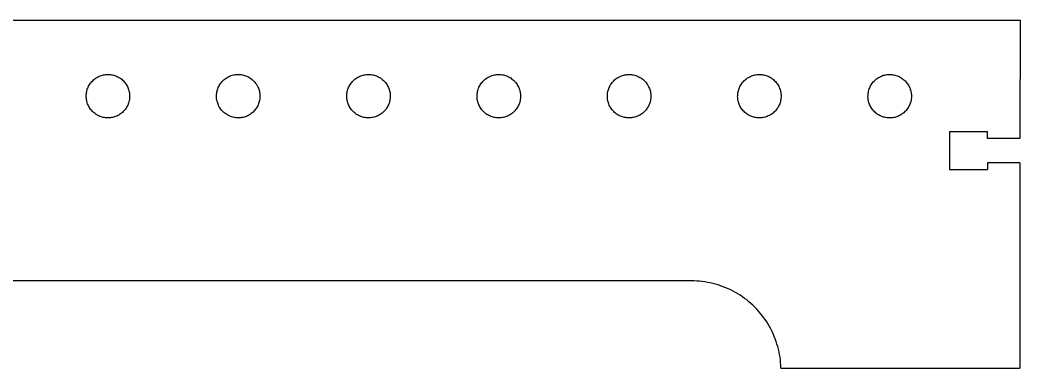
# Model space of a CAD drawing. Extents: x -89 to 89, y -45 to 45.
# Drawn here: x -77.14 to -65.63, y -44.81 to -40.81 of the extents above; entities that cross this region are included whole.
import ezdxf

# ---------------------------------------------------------------- set-up
doc = ezdxf.new("R2010")
doc.units = 0
doc.header["$MEASUREMENT"] = 0
doc.layers.get('0').update_dxf_attribs({"linetype": 'CONTINUOUS'})

msp = doc.modelspace()

# ---------------------------------------------------------------- linework, layer by layer
for p, q in [((-83.376, -40.81), (-65.625, -40.812)), ((-65.625, -40.812), (-65.626, -42.171)), ((-76.201, -41.448), (-76.189, -41.444)), ((-76.189, -41.444), (-76.176, -41.441)), ((-76.176, -41.441), (-76.163, -41.439)), ((-76.163, -41.439), (-76.15, -41.437)), ((-76.15, -41.437), (-76.137, -41.436)), ((-76.137, -41.436), (-76.124, -41.436)), ((-76.124, -41.436), (-76.111, -41.436)), ((-76.111, -41.436), (-76.098, -41.437)), ((-76.098, -41.437), (-76.085, -41.439)), ((-76.085, -41.439), (-76.072, -41.442)), ((-76.072, -41.442), (-76.059, -41.445)), ((-76.059, -41.445), (-76.047, -41.449)), ((-74.707, -41.449), (-74.694, -41.445)), ((-74.694, -41.445), (-74.681, -41.442)), ((-74.681, -41.442), (-74.67, -41.44)), ((-74.67, -41.44), (-74.669, -41.44)), ((-74.669, -41.44), (-74.656, -41.438)), ((-74.656, -41.438), (-74.644, -41.437)), ((-74.644, -41.437), (-74.643, -41.436)), ((-74.643, -41.436), (-74.63, -41.436)), ((-74.63, -41.436), (-74.616, -41.436)), ((-74.616, -41.436), (-74.603, -41.437)), ((-74.603, -41.437), (-74.59, -41.438)), ((-74.59, -41.438), (-74.577, -41.441)), ((-74.577, -41.441), (-74.565, -41.443)), ((-74.565, -41.443), (-74.552, -41.447)), ((-73.202, -41.448), (-73.189, -41.444)), ((-73.189, -41.444), (-73.176, -41.441)), ((-73.176, -41.441), (-73.163, -41.439)), ((-73.163, -41.439), (-73.15, -41.437)), ((-73.15, -41.437), (-73.137, -41.436)), ((-73.137, -41.436), (-73.124, -41.436)), ((-73.124, -41.436), (-73.111, -41.436)), ((-73.111, -41.436), (-73.098, -41.438)), ((-73.098, -41.438), (-73.085, -41.439)), ((-73.085, -41.439), (-73.072, -41.442)), ((-73.072, -41.442), (-73.06, -41.445)), ((-73.06, -41.445), (-73.047, -41.449)), ((-71.702, -41.448), (-71.689, -41.444)), ((-71.689, -41.444), (-71.676, -41.441)), ((-71.676, -41.441), (-71.664, -41.439)), ((-71.664, -41.439), (-71.651, -41.437)), ((-71.651, -41.437), (-71.637, -41.436)), ((-71.637, -41.436), (-71.624, -41.436)), ((-71.624, -41.436), (-71.611, -41.437)), ((-71.611, -41.437), (-71.598, -41.438)), ((-71.598, -41.438), (-71.585, -41.439)), ((-71.585, -41.439), (-71.572, -41.442)), ((-71.572, -41.442), (-71.56, -41.445)), ((-71.56, -41.445), (-71.547, -41.449)), ((-70.203, -41.448), (-70.19, -41.445)), ((-70.19, -41.445), (-70.178, -41.442)), ((-70.178, -41.442), (-70.167, -41.44)), ((-70.167, -41.44), (-70.165, -41.439)), ((-70.165, -41.439), (-70.152, -41.438)), ((-70.152, -41.438), (-70.139, -41.437)), ((-70.139, -41.437), (-70.126, -41.436)), ((-70.126, -41.436), (-70.113, -41.437)), ((-70.113, -41.437), (-70.099, -41.438)), ((-70.099, -41.438), (-70.086, -41.439)), ((-70.086, -41.439), (-70.074, -41.442)), ((-70.074, -41.442), (-70.061, -41.445)), ((-70.061, -41.445), (-70.048, -41.448)), ((-68.704, -41.449), (-68.691, -41.445)), ((-68.691, -41.445), (-68.679, -41.442)), ((-68.679, -41.442), (-68.666, -41.44)), ((-68.666, -41.44), (-68.653, -41.438)), ((-68.653, -41.438), (-68.64, -41.437)), ((-68.64, -41.437), (-68.627, -41.436)), ((-68.627, -41.436), (-68.614, -41.437)), ((-68.614, -41.437), (-68.601, -41.438)), ((-68.601, -41.438), (-68.588, -41.439)), ((-68.588, -41.439), (-68.575, -41.442)), ((-68.575, -41.442), (-68.562, -41.445)), ((-68.562, -41.445), (-68.549, -41.448)), ((-67.196, -41.446), (-67.183, -41.443)), ((-67.183, -41.443), (-67.17, -41.44)), ((-67.17, -41.44), (-67.157, -41.438)), ((-67.157, -41.438), (-67.144, -41.437)), ((-67.144, -41.437), (-67.131, -41.436)), ((-67.131, -41.436), (-67.118, -41.437)), ((-67.118, -41.437), (-67.105, -41.437)), ((-67.105, -41.437), (-67.092, -41.439)), ((-67.092, -41.439), (-67.079, -41.441)), ((-67.079, -41.441), (-67.066, -41.444)), ((-67.066, -41.444), (-67.054, -41.447)), ((-76.348, -41.571), (-76.341, -41.559)), ((-76.341, -41.559), (-76.334, -41.548)), ((-76.334, -41.548), (-76.327, -41.538)), ((-76.327, -41.538), (-76.319, -41.527)), ((-76.319, -41.527), (-76.31, -41.517)), ((-76.31, -41.517), (-76.301, -41.508)), ((-76.301, -41.508), (-76.292, -41.499)), ((-76.292, -41.499), (-76.282, -41.491)), ((-76.282, -41.491), (-76.271, -41.483)), ((-76.271, -41.483), (-76.26, -41.475)), ((-76.26, -41.475), (-76.249, -41.469)), ((-76.249, -41.469), (-76.238, -41.462)), ((-76.238, -41.462), (-76.226, -41.457)), ((-76.226, -41.457), (-76.214, -41.452)), ((-76.214, -41.452), (-76.201, -41.448)), ((-76.047, -41.449), (-76.035, -41.453)), ((-76.035, -41.453), (-76.023, -41.458)), ((-76.023, -41.458), (-76.011, -41.464)), ((-76.011, -41.464), (-75.999, -41.47)), ((-75.999, -41.47), (-75.988, -41.477)), ((-75.988, -41.477), (-75.977, -41.484)), ((-75.977, -41.484), (-75.967, -41.492)), ((-75.967, -41.492), (-75.957, -41.501)), ((-75.957, -41.501), (-75.948, -41.51)), ((-75.948, -41.51), (-75.939, -41.52)), ((-75.939, -41.52), (-75.93, -41.53)), ((-75.93, -41.53), (-75.922, -41.54)), ((-75.922, -41.54), (-75.915, -41.551)), ((-75.915, -41.551), (-75.908, -41.562)), ((-74.844, -41.564), (-74.837, -41.553)), ((-74.837, -41.553), (-74.83, -41.542)), ((-74.83, -41.542), (-74.822, -41.532)), ((-74.822, -41.532), (-74.814, -41.522)), ((-74.814, -41.522), (-74.805, -41.512)), ((-74.805, -41.512), (-74.796, -41.503)), ((-74.796, -41.503), (-74.786, -41.494)), ((-74.786, -41.494), (-74.776, -41.486)), ((-74.776, -41.486), (-74.765, -41.478)), ((-74.765, -41.478), (-74.754, -41.471)), ((-74.754, -41.471), (-74.743, -41.465)), ((-74.743, -41.465), (-74.731, -41.459)), ((-74.731, -41.459), (-74.719, -41.454)), ((-74.719, -41.454), (-74.707, -41.449)), ((-74.552, -41.447), (-74.54, -41.451)), ((-74.54, -41.451), (-74.527, -41.456)), ((-74.527, -41.456), (-74.516, -41.461)), ((-74.516, -41.461), (-74.504, -41.467)), ((-74.504, -41.467), (-74.493, -41.474)), ((-74.493, -41.474), (-74.482, -41.481)), ((-74.482, -41.481), (-74.471, -41.489)), ((-74.471, -41.489), (-74.461, -41.498)), ((-74.461, -41.498), (-74.452, -41.506)), ((-74.452, -41.506), (-74.442, -41.516)), ((-74.442, -41.516), (-74.434, -41.526)), ((-74.434, -41.526), (-74.426, -41.536)), ((-74.426, -41.536), (-74.418, -41.546)), ((-74.418, -41.546), (-74.411, -41.558)), ((-74.411, -41.558), (-74.405, -41.569)), ((-73.348, -41.571), (-73.341, -41.56)), ((-73.341, -41.56), (-73.335, -41.549)), ((-73.335, -41.549), (-73.327, -41.538)), ((-73.327, -41.538), (-73.319, -41.528)), ((-73.319, -41.528), (-73.31, -41.518)), ((-73.31, -41.518), (-73.301, -41.508)), ((-73.301, -41.508), (-73.292, -41.499)), ((-73.292, -41.499), (-73.282, -41.491)), ((-73.282, -41.491), (-73.271, -41.483)), ((-73.271, -41.483), (-73.261, -41.476)), ((-73.261, -41.476), (-73.249, -41.469)), ((-73.249, -41.469), (-73.238, -41.463)), ((-73.238, -41.463), (-73.226, -41.457)), ((-73.226, -41.457), (-73.214, -41.452)), ((-73.214, -41.452), (-73.202, -41.448)), ((-73.047, -41.449), (-73.035, -41.453)), ((-73.035, -41.453), (-73.023, -41.458)), ((-73.023, -41.458), (-73.011, -41.464)), ((-73.011, -41.464), (-72.999, -41.47)), ((-72.999, -41.47), (-72.988, -41.477)), ((-72.988, -41.477), (-72.978, -41.485)), ((-72.978, -41.485), (-72.967, -41.493)), ((-72.967, -41.493), (-72.957, -41.501)), ((-72.957, -41.501), (-72.948, -41.51)), ((-72.948, -41.51), (-72.939, -41.52)), ((-72.939, -41.52), (-72.93, -41.53)), ((-72.93, -41.53), (-72.923, -41.54)), ((-72.923, -41.54), (-72.915, -41.551)), ((-72.915, -41.551), (-72.908, -41.562)), ((-71.848, -41.572), (-71.842, -41.56)), ((-71.842, -41.56), (-71.835, -41.549)), ((-71.835, -41.549), (-71.827, -41.538)), ((-71.827, -41.538), (-71.819, -41.528)), ((-71.819, -41.528), (-71.811, -41.518)), ((-71.811, -41.518), (-71.802, -41.508)), ((-71.802, -41.508), (-71.792, -41.5)), ((-71.792, -41.5), (-71.782, -41.491)), ((-71.782, -41.491), (-71.772, -41.483)), ((-71.772, -41.483), (-71.761, -41.476)), ((-71.761, -41.476), (-71.75, -41.469)), ((-71.75, -41.469), (-71.738, -41.463)), ((-71.738, -41.463), (-71.726, -41.457)), ((-71.726, -41.457), (-71.714, -41.452)), ((-71.714, -41.452), (-71.702, -41.448)), ((-71.547, -41.449), (-71.535, -41.453)), ((-71.535, -41.453), (-71.523, -41.458)), ((-71.523, -41.458), (-71.511, -41.464)), ((-71.511, -41.464), (-71.5, -41.47)), ((-71.5, -41.47), (-71.488, -41.477)), ((-71.488, -41.477), (-71.478, -41.485)), ((-71.478, -41.485), (-71.467, -41.493)), ((-71.467, -41.493), (-71.457, -41.501)), ((-71.457, -41.501), (-71.448, -41.51)), ((-71.448, -41.51), (-71.439, -41.52)), ((-71.439, -41.52), (-71.431, -41.53)), ((-71.431, -41.53), (-71.423, -41.54)), ((-71.423, -41.54), (-71.415, -41.551)), ((-71.415, -41.551), (-71.409, -41.562)), ((-70.342, -41.561), (-70.335, -41.55)), ((-70.335, -41.55), (-70.328, -41.539)), ((-70.328, -41.539), (-70.32, -41.529)), ((-70.32, -41.529), (-70.311, -41.519)), ((-70.311, -41.519), (-70.302, -41.509)), ((-70.302, -41.509), (-70.293, -41.5)), ((-70.293, -41.5), (-70.283, -41.492)), ((-70.283, -41.492), (-70.273, -41.484)), ((-70.273, -41.484), (-70.262, -41.477)), ((-70.262, -41.477), (-70.251, -41.47)), ((-70.251, -41.47), (-70.239, -41.463)), ((-70.239, -41.463), (-70.227, -41.458)), ((-70.227, -41.458), (-70.215, -41.453)), ((-70.215, -41.453), (-70.203, -41.448)), ((-70.048, -41.448), (-70.036, -41.453)), ((-70.036, -41.453), (-70.024, -41.458)), ((-70.024, -41.458), (-70.012, -41.463)), ((-70.012, -41.463), (-70.001, -41.47)), ((-70.001, -41.47), (-69.989, -41.477)), ((-69.989, -41.477), (-69.979, -41.484)), ((-69.979, -41.484), (-69.968, -41.492)), ((-69.968, -41.492), (-69.958, -41.5)), ((-69.958, -41.5), (-69.949, -41.509)), ((-69.949, -41.509), (-69.94, -41.519)), ((-69.94, -41.519), (-69.931, -41.529)), ((-69.931, -41.529), (-69.923, -41.539)), ((-69.923, -41.539), (-69.916, -41.55)), ((-69.916, -41.55), (-69.909, -41.561)), ((-68.843, -41.562), (-68.836, -41.551)), ((-68.836, -41.551), (-68.828, -41.54)), ((-68.828, -41.54), (-68.821, -41.53)), ((-68.821, -41.53), (-68.812, -41.52)), ((-68.812, -41.52), (-68.803, -41.51)), ((-68.803, -41.51), (-68.794, -41.501)), ((-68.794, -41.501), (-68.784, -41.493)), ((-68.784, -41.493), (-68.773, -41.485)), ((-68.773, -41.485), (-68.763, -41.477)), ((-68.763, -41.477), (-68.752, -41.47)), ((-68.752, -41.47), (-68.74, -41.464)), ((-68.74, -41.464), (-68.728, -41.458)), ((-68.728, -41.458), (-68.716, -41.453)), ((-68.716, -41.453), (-68.704, -41.449)), ((-68.549, -41.448), (-68.537, -41.453)), ((-68.537, -41.453), (-68.525, -41.457)), ((-68.525, -41.457), (-68.513, -41.463)), ((-68.513, -41.463), (-68.502, -41.469)), ((-68.502, -41.469), (-68.49, -41.476)), ((-68.49, -41.476), (-68.48, -41.483)), ((-68.48, -41.483), (-68.469, -41.491)), ((-68.469, -41.491), (-68.459, -41.5)), ((-68.459, -41.5), (-68.45, -41.509)), ((-68.45, -41.509), (-68.441, -41.518)), ((-68.441, -41.518), (-68.432, -41.528)), ((-68.432, -41.528), (-68.424, -41.539)), ((-68.424, -41.539), (-68.417, -41.549)), ((-68.417, -41.549), (-68.41, -41.56)), ((-68.41, -41.56), (-68.403, -41.572)), ((-67.345, -41.566), (-67.338, -41.555)), ((-67.338, -41.555), (-67.331, -41.544)), ((-67.331, -41.544), (-67.323, -41.534)), ((-67.323, -41.534), (-67.315, -41.523)), ((-67.315, -41.523), (-67.306, -41.514)), ((-67.306, -41.514), (-67.297, -41.504)), ((-67.297, -41.504), (-67.287, -41.496)), ((-67.287, -41.496), (-67.277, -41.488)), ((-67.277, -41.488), (-67.267, -41.48)), ((-67.267, -41.48), (-67.256, -41.473)), ((-67.256, -41.473), (-67.244, -41.466)), ((-67.244, -41.466), (-67.232, -41.46)), ((-67.232, -41.46), (-67.221, -41.455)), ((-67.221, -41.455), (-67.208, -41.45)), ((-67.208, -41.45), (-67.196, -41.446)), ((-67.054, -41.447), (-67.041, -41.451)), ((-67.041, -41.451), (-67.029, -41.456)), ((-67.029, -41.456), (-67.017, -41.461)), ((-67.017, -41.461), (-67.006, -41.467)), ((-67.006, -41.467), (-66.994, -41.474)), ((-66.994, -41.474), (-66.983, -41.481)), ((-66.983, -41.481), (-66.973, -41.489)), ((-66.973, -41.489), (-66.963, -41.497)), ((-66.963, -41.497), (-66.953, -41.506)), ((-66.953, -41.506), (-66.944, -41.515)), ((-66.944, -41.515), (-66.935, -41.525)), ((-66.935, -41.525), (-66.927, -41.535)), ((-66.927, -41.535), (-66.919, -41.545)), ((-66.919, -41.545), (-66.912, -41.556)), ((-66.912, -41.556), (-66.906, -41.568)), ((-76.376, -41.684), (-76.375, -41.671)), ((-76.375, -41.671), (-76.374, -41.658)), ((-76.374, -41.658), (-76.372, -41.645)), ((-76.372, -41.645), (-76.37, -41.632)), ((-76.37, -41.632), (-76.367, -41.62)), ((-76.367, -41.62), (-76.363, -41.607)), ((-76.363, -41.607), (-76.358, -41.595)), ((-76.358, -41.595), (-76.353, -41.583)), ((-76.353, -41.583), (-76.348, -41.571)), ((-75.908, -41.562), (-75.902, -41.574)), ((-75.902, -41.574), (-75.897, -41.586)), ((-75.897, -41.586), (-75.892, -41.598)), ((-75.892, -41.598), (-75.887, -41.61)), ((-75.887, -41.61), (-75.884, -41.623)), ((-75.884, -41.623), (-75.881, -41.635)), ((-75.881, -41.635), (-75.878, -41.648)), ((-75.878, -41.648), (-75.877, -41.661)), ((-75.877, -41.661), (-75.876, -41.674)), ((-75.876, -41.674), (-75.876, -41.687)), ((-74.875, -41.664), (-74.873, -41.651)), ((-74.875, -41.677), (-74.875, -41.664)), ((-74.873, -41.651), (-74.871, -41.638)), ((-74.871, -41.638), (-74.868, -41.625)), ((-74.868, -41.625), (-74.865, -41.612)), ((-74.865, -41.612), (-74.86, -41.6)), ((-74.86, -41.6), (-74.856, -41.588)), ((-74.856, -41.588), (-74.85, -41.576)), ((-74.85, -41.576), (-74.844, -41.564)), ((-74.405, -41.569), (-74.399, -41.581)), ((-74.399, -41.581), (-74.394, -41.593)), ((-74.394, -41.593), (-74.389, -41.605)), ((-74.389, -41.605), (-74.385, -41.617)), ((-74.385, -41.617), (-74.382, -41.63)), ((-74.382, -41.63), (-74.379, -41.643)), ((-74.379, -41.643), (-74.377, -41.656)), ((-74.377, -41.656), (-74.376, -41.669)), ((-74.376, -41.669), (-74.376, -41.682)), ((-73.376, -41.685), (-73.375, -41.672)), ((-73.375, -41.672), (-73.374, -41.659)), ((-73.374, -41.659), (-73.372, -41.646)), ((-73.372, -41.646), (-73.37, -41.633)), ((-73.37, -41.633), (-73.367, -41.62)), ((-73.367, -41.62), (-73.363, -41.607)), ((-73.363, -41.607), (-73.359, -41.595)), ((-73.359, -41.595), (-73.353, -41.583)), ((-73.353, -41.583), (-73.348, -41.571)), ((-72.908, -41.562), (-72.902, -41.574)), ((-72.902, -41.574), (-72.897, -41.586)), ((-72.897, -41.586), (-72.892, -41.598)), ((-72.892, -41.598), (-72.887, -41.61)), ((-72.887, -41.61), (-72.884, -41.623)), ((-72.884, -41.623), (-72.881, -41.635)), ((-72.881, -41.635), (-72.878, -41.648)), ((-72.878, -41.648), (-72.877, -41.661)), ((-72.877, -41.661), (-72.876, -41.674)), ((-72.876, -41.674), (-72.876, -41.687)), ((-71.876, -41.685), (-71.875, -41.672)), ((-71.875, -41.672), (-71.874, -41.659)), ((-71.874, -41.659), (-71.872, -41.646)), ((-71.872, -41.646), (-71.87, -41.633)), ((-71.87, -41.633), (-71.867, -41.62)), ((-71.867, -41.62), (-71.863, -41.608)), ((-71.863, -41.608), (-71.859, -41.595)), ((-71.859, -41.595), (-71.854, -41.583)), ((-71.854, -41.583), (-71.848, -41.572)), ((-71.409, -41.562), (-71.402, -41.574)), ((-71.402, -41.574), (-71.397, -41.586)), ((-71.397, -41.586), (-71.392, -41.598)), ((-71.392, -41.598), (-71.387, -41.61)), ((-71.387, -41.61), (-71.384, -41.623)), ((-71.384, -41.623), (-71.381, -41.635)), ((-71.381, -41.635), (-71.378, -41.648)), ((-71.378, -41.648), (-71.377, -41.661)), ((-71.377, -41.661), (-71.376, -41.674)), ((-71.376, -41.674), (-71.376, -41.687)), ((-70.376, -41.686), (-70.375, -41.673)), ((-70.375, -41.673), (-70.374, -41.66)), ((-70.374, -41.66), (-70.373, -41.647)), ((-70.373, -41.647), (-70.37, -41.634)), ((-70.37, -41.634), (-70.367, -41.621)), ((-70.367, -41.621), (-70.363, -41.609)), ((-70.363, -41.609), (-70.359, -41.597)), ((-70.359, -41.597), (-70.354, -41.585)), ((-70.354, -41.585), (-70.348, -41.573)), ((-70.348, -41.573), (-70.342, -41.561)), ((-69.909, -41.561), (-69.903, -41.573)), ((-69.903, -41.573), (-69.897, -41.585)), ((-69.897, -41.585), (-69.892, -41.597)), ((-69.892, -41.597), (-69.888, -41.609)), ((-69.888, -41.609), (-69.884, -41.621)), ((-69.884, -41.621), (-69.881, -41.634)), ((-69.881, -41.634), (-69.879, -41.647)), ((-69.879, -41.647), (-69.877, -41.66)), ((-69.877, -41.66), (-69.876, -41.673)), ((-69.876, -41.673), (-69.876, -41.686)), ((-68.876, -41.687), (-68.875, -41.674)), ((-68.875, -41.674), (-68.874, -41.661)), ((-68.874, -41.661), (-68.873, -41.648)), ((-68.873, -41.648), (-68.87, -41.635)), ((-68.87, -41.635), (-68.867, -41.623)), ((-68.867, -41.623), (-68.864, -41.61)), ((-68.864, -41.61), (-68.859, -41.598)), ((-68.859, -41.598), (-68.854, -41.586)), ((-68.854, -41.586), (-68.849, -41.574)), ((-68.849, -41.574), (-68.843, -41.562)), ((-68.403, -41.572), (-68.398, -41.584)), ((-68.398, -41.584), (-68.393, -41.596)), ((-68.393, -41.596), (-68.388, -41.608)), ((-68.388, -41.608), (-68.384, -41.621)), ((-68.384, -41.621), (-68.381, -41.633)), ((-68.381, -41.633), (-68.379, -41.646)), ((-68.379, -41.646), (-68.377, -41.659)), ((-68.377, -41.659), (-68.376, -41.672)), ((-68.376, -41.672), (-68.376, -41.685)), ((-67.375, -41.666), (-67.373, -41.653)), ((-67.375, -41.679), (-67.375, -41.666)), ((-67.373, -41.653), (-67.371, -41.64)), ((-67.371, -41.64), (-67.369, -41.627)), ((-67.369, -41.627), (-67.365, -41.615)), ((-67.365, -41.615), (-67.361, -41.602)), ((-67.361, -41.602), (-67.356, -41.59)), ((-67.356, -41.59), (-67.351, -41.578)), ((-67.351, -41.578), (-67.345, -41.566)), ((-66.906, -41.568), (-66.9, -41.58)), ((-66.9, -41.58), (-66.894, -41.592)), ((-66.894, -41.592), (-66.89, -41.604)), ((-66.89, -41.604), (-66.886, -41.616)), ((-66.886, -41.616), (-66.882, -41.629)), ((-66.882, -41.629), (-66.88, -41.642)), ((-66.88, -41.642), (-66.878, -41.655)), ((-66.878, -41.655), (-66.876, -41.668)), ((-66.876, -41.668), (-66.876, -41.681)), ((-76.375, -41.697), (-76.376, -41.684)), ((-76.374, -41.71), (-76.375, -41.697)), ((-76.373, -41.723), (-76.374, -41.71)), ((-76.37, -41.736), (-76.373, -41.723)), ((-76.367, -41.749), (-76.37, -41.736)), ((-76.364, -41.762), (-76.367, -41.749)), ((-76.36, -41.774), (-76.364, -41.762)), ((-76.355, -41.786), (-76.36, -41.774)), ((-76.349, -41.798), (-76.355, -41.786)), ((-75.898, -41.789), (-75.904, -41.801)), ((-75.893, -41.777), (-75.898, -41.789)), ((-75.888, -41.765), (-75.893, -41.777)), ((-75.885, -41.752), (-75.888, -41.765)), ((-75.881, -41.739), (-75.885, -41.752)), ((-75.879, -41.726), (-75.881, -41.739)), ((-75.877, -41.713), (-75.879, -41.726)), ((-75.876, -41.7), (-75.877, -41.713)), ((-75.876, -41.687), (-75.876, -41.7)), ((-74.876, -41.69), (-74.875, -41.677)), ((-74.875, -41.703), (-74.876, -41.69)), ((-74.874, -41.716), (-74.875, -41.703)), ((-74.872, -41.729), (-74.874, -41.716)), ((-74.869, -41.742), (-74.872, -41.729)), ((-74.866, -41.754), (-74.869, -41.742)), ((-74.862, -41.767), (-74.866, -41.754)), ((-74.858, -41.779), (-74.862, -41.767)), ((-74.852, -41.791), (-74.858, -41.779)), ((-74.396, -41.784), (-74.401, -41.796)), ((-74.391, -41.772), (-74.396, -41.784)), ((-74.387, -41.759), (-74.391, -41.772)), ((-74.383, -41.747), (-74.387, -41.759)), ((-74.38, -41.734), (-74.383, -41.747)), ((-74.378, -41.721), (-74.38, -41.734)), ((-74.377, -41.708), (-74.378, -41.721)), ((-74.376, -41.695), (-74.377, -41.708)), ((-74.376, -41.682), (-74.376, -41.695)), ((-73.375, -41.698), (-73.376, -41.685)), ((-73.374, -41.711), (-73.375, -41.698)), ((-73.373, -41.724), (-73.374, -41.711)), ((-73.37, -41.737), (-73.373, -41.724)), ((-73.367, -41.749), (-73.37, -41.737)), ((-73.364, -41.762), (-73.367, -41.749)), ((-73.359, -41.774), (-73.364, -41.762)), ((-73.355, -41.786), (-73.359, -41.774)), ((-73.349, -41.798), (-73.355, -41.786)), ((-72.898, -41.789), (-72.903, -41.801)), ((-72.893, -41.777), (-72.898, -41.789)), ((-72.888, -41.765), (-72.893, -41.777)), ((-72.884, -41.752), (-72.888, -41.765)), ((-72.881, -41.739), (-72.884, -41.752)), ((-72.879, -41.726), (-72.881, -41.739)), ((-72.877, -41.713), (-72.879, -41.726)), ((-72.876, -41.7), (-72.877, -41.713)), ((-72.876, -41.687), (-72.876, -41.7)), ((-71.875, -41.698), (-71.876, -41.685)), ((-71.874, -41.711), (-71.875, -41.698)), ((-71.873, -41.724), (-71.874, -41.711)), ((-71.87, -41.737), (-71.873, -41.724)), ((-71.867, -41.75), (-71.87, -41.737)), ((-71.864, -41.762), (-71.867, -41.75)), ((-71.859, -41.775), (-71.864, -41.762)), ((-71.854, -41.787), (-71.859, -41.775)), ((-71.849, -41.799), (-71.854, -41.787)), ((-71.398, -41.789), (-71.403, -41.801)), ((-71.393, -41.777), (-71.398, -41.789)), ((-71.388, -41.765), (-71.393, -41.777)), ((-71.384, -41.752), (-71.388, -41.765)), ((-71.381, -41.739), (-71.384, -41.752)), ((-71.379, -41.726), (-71.381, -41.739)), ((-71.377, -41.713), (-71.379, -41.726)), ((-71.376, -41.7), (-71.377, -41.713)), ((-71.376, -41.687), (-71.376, -41.7)), ((-70.375, -41.699), (-70.376, -41.686)), ((-70.374, -41.712), (-70.375, -41.699)), ((-70.373, -41.725), (-70.374, -41.712)), ((-70.37, -41.738), (-70.373, -41.725)), ((-70.367, -41.751), (-70.37, -41.738)), ((-70.363, -41.763), (-70.367, -41.751)), ((-70.359, -41.776), (-70.363, -41.763)), ((-70.354, -41.788), (-70.359, -41.776)), ((-70.348, -41.8), (-70.354, -41.788)), ((-69.897, -41.788), (-69.903, -41.8)), ((-69.892, -41.776), (-69.897, -41.788)), ((-69.888, -41.763), (-69.892, -41.776)), ((-69.884, -41.751), (-69.888, -41.763)), ((-69.881, -41.738), (-69.884, -41.751)), ((-69.879, -41.725), (-69.881, -41.738)), ((-69.877, -41.712), (-69.879, -41.725)), ((-69.876, -41.699), (-69.877, -41.712)), ((-69.876, -41.686), (-69.876, -41.699)), ((-68.875, -41.7), (-68.876, -41.687)), ((-68.874, -41.713), (-68.875, -41.7)), ((-68.872, -41.726), (-68.874, -41.713)), ((-68.87, -41.739), (-68.872, -41.726)), ((-68.867, -41.752), (-68.87, -41.739)), ((-68.863, -41.765), (-68.867, -41.752)), ((-68.859, -41.777), (-68.863, -41.765)), ((-68.854, -41.789), (-68.859, -41.777)), ((-68.848, -41.801), (-68.854, -41.789)), ((-68.397, -41.787), (-68.402, -41.799)), ((-68.392, -41.775), (-68.397, -41.787)), ((-68.388, -41.763), (-68.392, -41.775)), ((-68.384, -41.75), (-68.388, -41.763)), ((-68.381, -41.737), (-68.384, -41.75)), ((-68.379, -41.724), (-68.381, -41.737)), ((-68.377, -41.711), (-68.379, -41.724)), ((-68.376, -41.698), (-68.377, -41.711)), ((-68.376, -41.685), (-68.376, -41.698)), ((-67.376, -41.692), (-67.375, -41.679)), ((-67.375, -41.705), (-67.376, -41.692)), ((-67.374, -41.718), (-67.375, -41.705)), ((-67.372, -41.731), (-67.374, -41.718)), ((-67.369, -41.744), (-67.372, -41.731)), ((-67.366, -41.757), (-67.369, -41.744)), ((-67.362, -41.769), (-67.366, -41.757)), ((-67.357, -41.781), (-67.362, -41.769)), ((-67.352, -41.793), (-67.357, -41.781)), ((-66.895, -41.783), (-66.9, -41.795)), ((-66.89, -41.771), (-66.895, -41.783)), ((-66.886, -41.758), (-66.89, -41.771)), ((-66.883, -41.746), (-66.886, -41.758)), ((-66.88, -41.733), (-66.883, -41.746)), ((-66.878, -41.72), (-66.88, -41.733)), ((-66.876, -41.707), (-66.878, -41.72)), ((-66.876, -41.681), (-66.876, -41.694)), ((-66.876, -41.694), (-66.876, -41.707)), ((-76.343, -41.809), (-76.349, -41.798)), ((-76.336, -41.821), (-76.343, -41.809)), ((-76.329, -41.832), (-76.336, -41.821)), ((-76.321, -41.842), (-76.329, -41.832)), ((-76.312, -41.852), (-76.321, -41.842)), ((-76.303, -41.861), (-76.312, -41.852)), ((-76.294, -41.871), (-76.303, -41.861)), ((-76.284, -41.879), (-76.294, -41.871)), ((-76.274, -41.887), (-76.284, -41.879)), ((-76.263, -41.895), (-76.274, -41.887)), ((-76.252, -41.902), (-76.263, -41.895)), ((-76.24, -41.908), (-76.252, -41.902)), ((-76.002, -41.903), (-76.013, -41.909)), ((-75.991, -41.896), (-76.002, -41.903)), ((-75.98, -41.889), (-75.991, -41.896)), ((-75.969, -41.881), (-75.98, -41.889)), ((-75.959, -41.873), (-75.969, -41.881)), ((-75.95, -41.864), (-75.959, -41.873)), ((-75.941, -41.854), (-75.95, -41.864)), ((-75.932, -41.844), (-75.941, -41.854)), ((-75.924, -41.834), (-75.932, -41.844)), ((-75.917, -41.823), (-75.924, -41.834)), ((-75.91, -41.812), (-75.917, -41.823)), ((-75.904, -41.801), (-75.91, -41.812)), ((-74.847, -41.803), (-74.852, -41.791)), ((-74.84, -41.814), (-74.847, -41.803)), ((-74.833, -41.825), (-74.84, -41.814)), ((-74.826, -41.836), (-74.833, -41.825)), ((-74.817, -41.846), (-74.826, -41.836)), ((-74.809, -41.856), (-74.817, -41.846)), ((-74.8, -41.865), (-74.809, -41.856)), ((-74.79, -41.874), (-74.8, -41.865)), ((-74.78, -41.883), (-74.79, -41.874)), ((-74.769, -41.89), (-74.78, -41.883)), ((-74.758, -41.898), (-74.769, -41.89)), ((-74.747, -41.904), (-74.758, -41.898)), ((-74.736, -41.91), (-74.747, -41.904)), ((-74.497, -41.9), (-74.509, -41.907)), ((-74.486, -41.893), (-74.497, -41.9)), ((-74.476, -41.886), (-74.486, -41.893)), ((-74.465, -41.878), (-74.476, -41.886)), ((-74.455, -41.869), (-74.465, -41.878)), ((-74.446, -41.86), (-74.455, -41.869)), ((-74.437, -41.85), (-74.446, -41.86)), ((-74.429, -41.84), (-74.437, -41.85)), ((-74.421, -41.83), (-74.429, -41.84)), ((-74.414, -41.819), (-74.421, -41.83)), ((-74.407, -41.808), (-74.414, -41.819)), ((-74.401, -41.796), (-74.407, -41.808)), ((-73.343, -41.81), (-73.349, -41.798)), ((-73.336, -41.821), (-73.343, -41.81)), ((-73.329, -41.832), (-73.336, -41.821)), ((-73.321, -41.842), (-73.329, -41.832)), ((-73.312, -41.852), (-73.321, -41.842)), ((-73.303, -41.862), (-73.312, -41.852)), ((-73.294, -41.871), (-73.303, -41.862)), ((-73.284, -41.879), (-73.294, -41.871)), ((-73.274, -41.887), (-73.284, -41.879)), ((-73.263, -41.895), (-73.274, -41.887)), ((-73.252, -41.902), (-73.263, -41.895)), ((-73.24, -41.908), (-73.252, -41.902)), ((-73.002, -41.903), (-73.013, -41.909)), ((-72.991, -41.896), (-73.002, -41.903)), ((-72.98, -41.889), (-72.991, -41.896)), ((-72.969, -41.881), (-72.98, -41.889)), ((-72.959, -41.873), (-72.969, -41.881)), ((-72.95, -41.864), (-72.959, -41.873)), ((-72.941, -41.854), (-72.95, -41.864)), ((-72.932, -41.844), (-72.941, -41.854)), ((-72.924, -41.834), (-72.932, -41.844)), ((-72.917, -41.823), (-72.924, -41.834)), ((-72.91, -41.812), (-72.917, -41.823)), ((-72.903, -41.801), (-72.91, -41.812)), ((-71.843, -41.81), (-71.849, -41.799)), ((-71.836, -41.821), (-71.843, -41.81)), ((-71.829, -41.832), (-71.836, -41.821)), ((-71.821, -41.842), (-71.829, -41.832)), ((-71.812, -41.852), (-71.821, -41.842)), ((-71.803, -41.862), (-71.812, -41.852)), ((-71.794, -41.871), (-71.803, -41.862)), ((-71.784, -41.88), (-71.794, -41.871)), ((-71.774, -41.888), (-71.784, -41.88)), ((-71.763, -41.895), (-71.774, -41.888)), ((-71.752, -41.902), (-71.763, -41.895)), ((-71.74, -41.908), (-71.752, -41.902)), ((-71.502, -41.903), (-71.513, -41.909)), ((-71.49, -41.896), (-71.502, -41.903)), ((-71.48, -41.889), (-71.49, -41.896)), ((-71.469, -41.881), (-71.48, -41.889)), ((-71.459, -41.873), (-71.469, -41.881)), ((-71.45, -41.864), (-71.459, -41.873)), ((-71.441, -41.854), (-71.45, -41.864)), ((-71.432, -41.844), (-71.441, -41.854)), ((-71.424, -41.834), (-71.432, -41.844)), ((-71.417, -41.823), (-71.424, -41.834)), ((-71.41, -41.812), (-71.417, -41.823)), ((-71.403, -41.801), (-71.41, -41.812)), ((-70.342, -41.811), (-70.348, -41.8)), ((-70.335, -41.822), (-70.342, -41.811)), ((-70.328, -41.833), (-70.335, -41.822)), ((-70.32, -41.844), (-70.328, -41.833)), ((-70.311, -41.853), (-70.32, -41.844)), ((-70.302, -41.863), (-70.311, -41.853)), ((-70.293, -41.872), (-70.302, -41.863)), ((-70.283, -41.88), (-70.293, -41.872)), ((-70.273, -41.888), (-70.283, -41.88)), ((-70.262, -41.896), (-70.273, -41.888)), ((-70.251, -41.903), (-70.262, -41.896)), ((-70.239, -41.909), (-70.251, -41.903)), ((-70.001, -41.903), (-70.012, -41.909)), ((-69.989, -41.896), (-70.001, -41.903)), ((-69.979, -41.888), (-69.989, -41.896)), ((-69.968, -41.88), (-69.979, -41.888)), ((-69.958, -41.872), (-69.968, -41.88)), ((-69.949, -41.863), (-69.958, -41.872)), ((-69.94, -41.853), (-69.949, -41.863)), ((-69.931, -41.844), (-69.94, -41.853)), ((-69.923, -41.833), (-69.931, -41.844)), ((-69.916, -41.822), (-69.923, -41.833)), ((-69.909, -41.811), (-69.916, -41.822)), ((-69.903, -41.8), (-69.909, -41.811)), ((-68.842, -41.812), (-68.848, -41.801)), ((-68.835, -41.823), (-68.842, -41.812)), ((-68.827, -41.834), (-68.835, -41.823)), ((-68.819, -41.844), (-68.827, -41.834)), ((-68.811, -41.854), (-68.819, -41.844)), ((-68.802, -41.864), (-68.811, -41.854)), ((-68.792, -41.873), (-68.802, -41.864)), ((-68.782, -41.881), (-68.792, -41.873)), ((-68.772, -41.889), (-68.782, -41.881)), ((-68.761, -41.897), (-68.772, -41.889)), ((-68.75, -41.903), (-68.761, -41.897)), ((-68.738, -41.91), (-68.75, -41.903)), ((-68.5, -41.902), (-68.511, -41.909)), ((-68.489, -41.895), (-68.5, -41.902)), ((-68.478, -41.888), (-68.489, -41.895)), ((-68.467, -41.88), (-68.478, -41.888)), ((-68.458, -41.871), (-68.467, -41.88)), ((-68.448, -41.862), (-68.458, -41.871)), ((-68.439, -41.853), (-68.448, -41.862)), ((-68.431, -41.843), (-68.439, -41.853)), ((-68.423, -41.832), (-68.431, -41.843)), ((-68.415, -41.822), (-68.423, -41.832)), ((-68.409, -41.81), (-68.415, -41.822)), ((-68.402, -41.799), (-68.409, -41.81)), ((-67.346, -41.805), (-67.352, -41.793)), ((-67.339, -41.816), (-67.346, -41.805)), ((-67.332, -41.827), (-67.339, -41.816)), ((-67.324, -41.838), (-67.332, -41.827)), ((-67.316, -41.848), (-67.324, -41.838)), ((-67.308, -41.858), (-67.316, -41.848)), ((-67.298, -41.867), (-67.308, -41.858)), ((-67.289, -41.876), (-67.298, -41.867)), ((-67.278, -41.884), (-67.289, -41.876)), ((-67.268, -41.892), (-67.278, -41.884)), ((-67.257, -41.899), (-67.268, -41.892)), ((-67.246, -41.906), (-67.257, -41.899)), ((-67.234, -41.912), (-67.246, -41.906)), ((-66.996, -41.9), (-67.007, -41.907)), ((-66.985, -41.893), (-66.996, -41.9)), ((-66.974, -41.885), (-66.985, -41.893)), ((-66.964, -41.877), (-66.974, -41.885)), ((-66.954, -41.868), (-66.964, -41.877)), ((-66.945, -41.859), (-66.954, -41.868)), ((-66.936, -41.849), (-66.945, -41.859)), ((-66.928, -41.839), (-66.936, -41.849)), ((-66.92, -41.829), (-66.928, -41.839)), ((-66.913, -41.818), (-66.92, -41.829)), ((-66.906, -41.806), (-66.913, -41.818)), ((-66.9, -41.795), (-66.906, -41.806)), ((-76.229, -41.914), (-76.24, -41.908)), ((-76.217, -41.919), (-76.229, -41.914)), ((-76.204, -41.923), (-76.217, -41.919)), ((-76.192, -41.927), (-76.204, -41.923)), ((-76.179, -41.93), (-76.192, -41.927)), ((-76.166, -41.932), (-76.179, -41.93)), ((-76.153, -41.934), (-76.166, -41.932)), ((-76.14, -41.935), (-76.153, -41.934)), ((-76.127, -41.936), (-76.14, -41.935)), ((-76.114, -41.936), (-76.127, -41.936)), ((-76.101, -41.935), (-76.114, -41.936)), ((-76.088, -41.933), (-76.101, -41.935)), ((-76.075, -41.931), (-76.088, -41.933)), ((-76.062, -41.928), (-76.075, -41.931)), ((-76.05, -41.924), (-76.062, -41.928)), ((-76.037, -41.92), (-76.05, -41.924)), ((-76.025, -41.915), (-76.037, -41.92)), ((-76.013, -41.909), (-76.025, -41.915)), ((-74.724, -41.916), (-74.736, -41.91)), ((-74.712, -41.921), (-74.724, -41.916)), ((-74.699, -41.925), (-74.712, -41.921)), ((-74.687, -41.928), (-74.699, -41.925)), ((-74.674, -41.931), (-74.687, -41.928)), ((-74.661, -41.933), (-74.674, -41.931)), ((-74.648, -41.935), (-74.661, -41.933)), ((-74.635, -41.936), (-74.648, -41.935)), ((-74.622, -41.936), (-74.635, -41.936)), ((-74.609, -41.935), (-74.622, -41.936)), ((-74.596, -41.934), (-74.609, -41.935)), ((-74.583, -41.932), (-74.596, -41.934)), ((-74.57, -41.93), (-74.583, -41.932)), ((-74.557, -41.926), (-74.57, -41.93)), ((-74.545, -41.922), (-74.557, -41.926)), ((-74.532, -41.918), (-74.545, -41.922)), ((-74.52, -41.913), (-74.532, -41.918)), ((-74.509, -41.907), (-74.52, -41.913)), ((-73.229, -41.914), (-73.24, -41.908)), ((-73.216, -41.919), (-73.229, -41.914)), ((-73.204, -41.923), (-73.216, -41.919)), ((-73.192, -41.927), (-73.204, -41.923)), ((-73.179, -41.93), (-73.192, -41.927)), ((-73.166, -41.933), (-73.179, -41.93)), ((-73.153, -41.934), (-73.166, -41.933)), ((-73.14, -41.936), (-73.153, -41.934)), ((-73.127, -41.936), (-73.14, -41.936)), ((-73.114, -41.936), (-73.127, -41.936)), ((-73.101, -41.935), (-73.114, -41.936)), ((-73.088, -41.933), (-73.101, -41.935)), ((-73.075, -41.931), (-73.088, -41.933)), ((-73.062, -41.928), (-73.075, -41.931)), ((-73.05, -41.924), (-73.062, -41.928)), ((-73.037, -41.92), (-73.05, -41.924)), ((-73.025, -41.915), (-73.037, -41.92)), ((-73.013, -41.909), (-73.025, -41.915)), ((-71.728, -41.914), (-71.74, -41.908)), ((-71.716, -41.919), (-71.728, -41.914)), ((-71.704, -41.923), (-71.716, -41.919)), ((-71.691, -41.927), (-71.704, -41.923)), ((-71.679, -41.93), (-71.691, -41.927)), ((-71.666, -41.933), (-71.679, -41.93)), ((-71.653, -41.935), (-71.666, -41.933)), ((-71.64, -41.936), (-71.653, -41.935)), ((-71.627, -41.936), (-71.64, -41.936)), ((-71.614, -41.936), (-71.627, -41.936)), ((-71.601, -41.935), (-71.614, -41.936)), ((-71.588, -41.933), (-71.601, -41.935)), ((-71.575, -41.931), (-71.588, -41.933)), ((-71.562, -41.928), (-71.575, -41.931)), ((-71.549, -41.924), (-71.562, -41.928)), ((-71.537, -41.92), (-71.549, -41.924)), ((-71.525, -41.915), (-71.537, -41.92)), ((-71.513, -41.909), (-71.525, -41.915)), ((-70.227, -41.915), (-70.239, -41.909)), ((-70.215, -41.92), (-70.227, -41.915)), ((-70.203, -41.924), (-70.215, -41.92)), ((-70.19, -41.928), (-70.203, -41.924)), ((-70.178, -41.931), (-70.19, -41.928)), ((-70.165, -41.933), (-70.178, -41.931)), ((-70.152, -41.935), (-70.165, -41.933)), ((-70.139, -41.936), (-70.152, -41.935)), ((-70.126, -41.936), (-70.139, -41.936)), ((-70.113, -41.936), (-70.126, -41.936)), ((-70.099, -41.935), (-70.113, -41.936)), ((-70.086, -41.933), (-70.099, -41.935)), ((-70.074, -41.931), (-70.086, -41.933)), ((-70.061, -41.928), (-70.074, -41.931)), ((-70.048, -41.924), (-70.061, -41.928)), ((-70.036, -41.92), (-70.048, -41.924)), ((-70.024, -41.915), (-70.036, -41.92)), ((-70.012, -41.909), (-70.024, -41.915)), ((-68.726, -41.915), (-68.738, -41.91)), ((-68.714, -41.92), (-68.726, -41.915)), ((-68.702, -41.924), (-68.714, -41.92)), ((-68.689, -41.928), (-68.702, -41.924)), ((-68.677, -41.931), (-68.689, -41.928)), ((-68.664, -41.933), (-68.677, -41.931)), ((-68.651, -41.935), (-68.664, -41.933)), ((-68.638, -41.936), (-68.651, -41.935)), ((-68.625, -41.936), (-68.638, -41.936)), ((-68.611, -41.936), (-68.625, -41.936)), ((-68.598, -41.935), (-68.611, -41.936)), ((-68.585, -41.933), (-68.598, -41.935)), ((-68.573, -41.931), (-68.585, -41.933)), ((-68.56, -41.928), (-68.573, -41.931)), ((-68.547, -41.924), (-68.56, -41.928)), ((-68.535, -41.919), (-68.547, -41.924)), ((-68.523, -41.914), (-68.535, -41.919)), ((-68.511, -41.909), (-68.523, -41.914)), ((-67.222, -41.917), (-67.234, -41.912)), ((-67.21, -41.922), (-67.222, -41.917)), ((-67.197, -41.926), (-67.21, -41.922)), ((-67.185, -41.929), (-67.197, -41.926)), ((-67.172, -41.932), (-67.185, -41.929)), ((-67.159, -41.934), (-67.172, -41.932)), ((-67.146, -41.936), (-67.159, -41.934)), ((-67.133, -41.936), (-67.146, -41.936)), ((-67.12, -41.936), (-67.133, -41.936)), ((-67.107, -41.936), (-67.12, -41.936)), ((-67.094, -41.934), (-67.107, -41.936)), ((-67.081, -41.932), (-67.094, -41.934)), ((-67.068, -41.93), (-67.081, -41.932)), ((-67.055, -41.926), (-67.068, -41.93)), ((-67.043, -41.922), (-67.055, -41.926)), ((-67.031, -41.918), (-67.043, -41.922)), ((-67.019, -41.912), (-67.031, -41.918)), ((-67.007, -41.907), (-67.019, -41.912)), ((-66.438, -42.093), (-66.438, -42.53)), ((-66.438, -42.093), (-66.001, -42.093)), ((-66.001, -42.171), (-66.001, -42.093)), ((-65.626, -42.171), (-66.001, -42.171)), ((-65.626, -42.452), (-66.001, -42.452)), ((-66.001, -42.452), (-66.001, -42.53)), ((-65.626, -42.452), (-65.626, -44.812)), ((-66.438, -42.53), (-66.001, -42.53)), ((-69.377, -43.811), (-84.376, -43.81)), ((-69.346, -43.813), (-69.377, -43.811)), ((-69.315, -43.815), (-69.346, -43.813)), ((-69.284, -43.818), (-69.315, -43.815)), ((-69.253, -43.822), (-69.284, -43.818)), ((-69.222, -43.828), (-69.253, -43.822)), ((-69.192, -43.834), (-69.222, -43.828)), ((-69.161, -43.841), (-69.192, -43.834)), ((-69.131, -43.848), (-69.161, -43.841)), ((-69.101, -43.857), (-69.131, -43.848)), ((-69.072, -43.867), (-69.101, -43.857)), ((-69.042, -43.878), (-69.072, -43.867)), ((-69.013, -43.889), (-69.042, -43.878)), ((-68.985, -43.901), (-69.013, -43.889)), ((-68.956, -43.915), (-68.985, -43.901)), ((-68.928, -43.929), (-68.956, -43.915)), ((-68.901, -43.943), (-68.928, -43.929)), ((-68.874, -43.959), (-68.901, -43.943)), ((-68.848, -43.976), (-68.874, -43.959)), ((-68.822, -43.993), (-68.848, -43.976)), ((-68.796, -44.011), (-68.822, -43.993)), ((-68.772, -44.03), (-68.796, -44.011)), ((-68.747, -44.05), (-68.772, -44.03)), ((-68.724, -44.07), (-68.747, -44.05)), ((-68.701, -44.091), (-68.724, -44.07)), ((-68.678, -44.113), (-68.701, -44.091)), ((-68.657, -44.135), (-68.678, -44.113)), ((-68.636, -44.158), (-68.657, -44.135)), ((-68.615, -44.182), (-68.636, -44.158)), ((-68.596, -44.206), (-68.615, -44.182)), ((-68.577, -44.231), (-68.596, -44.206)), ((-68.559, -44.256), (-68.577, -44.231)), ((-68.541, -44.282), (-68.559, -44.256)), ((-68.525, -44.309), (-68.541, -44.282)), ((-68.509, -44.335), (-68.525, -44.309)), ((-68.494, -44.363), (-68.509, -44.335)), ((-68.48, -44.391), (-68.494, -44.363)), ((-68.467, -44.419), (-68.48, -44.391)), ((-68.455, -44.448), (-68.467, -44.419)), ((-68.443, -44.477), (-68.455, -44.448)), ((-68.433, -44.506), (-68.443, -44.477)), ((-68.423, -44.536), (-68.433, -44.506)), ((-68.414, -44.565), (-68.423, -44.536)), ((-68.406, -44.596), (-68.414, -44.565)), ((-68.399, -44.626), (-68.406, -44.596)), ((-68.393, -44.657), (-68.399, -44.626)), ((-68.388, -44.687), (-68.393, -44.657)), ((-68.384, -44.718), (-68.388, -44.687)), ((-68.381, -44.749), (-68.384, -44.718)), ((-68.379, -44.78), (-68.381, -44.749)), ((-68.377, -44.81), (-68.379, -44.78)), ((-68.377, -44.812), (-68.377, -44.81)), ((-68.377, -44.812), (-65.626, -44.812))]:
    msp.add_line(p, q)

doc.saveas('drawing.dxf')
